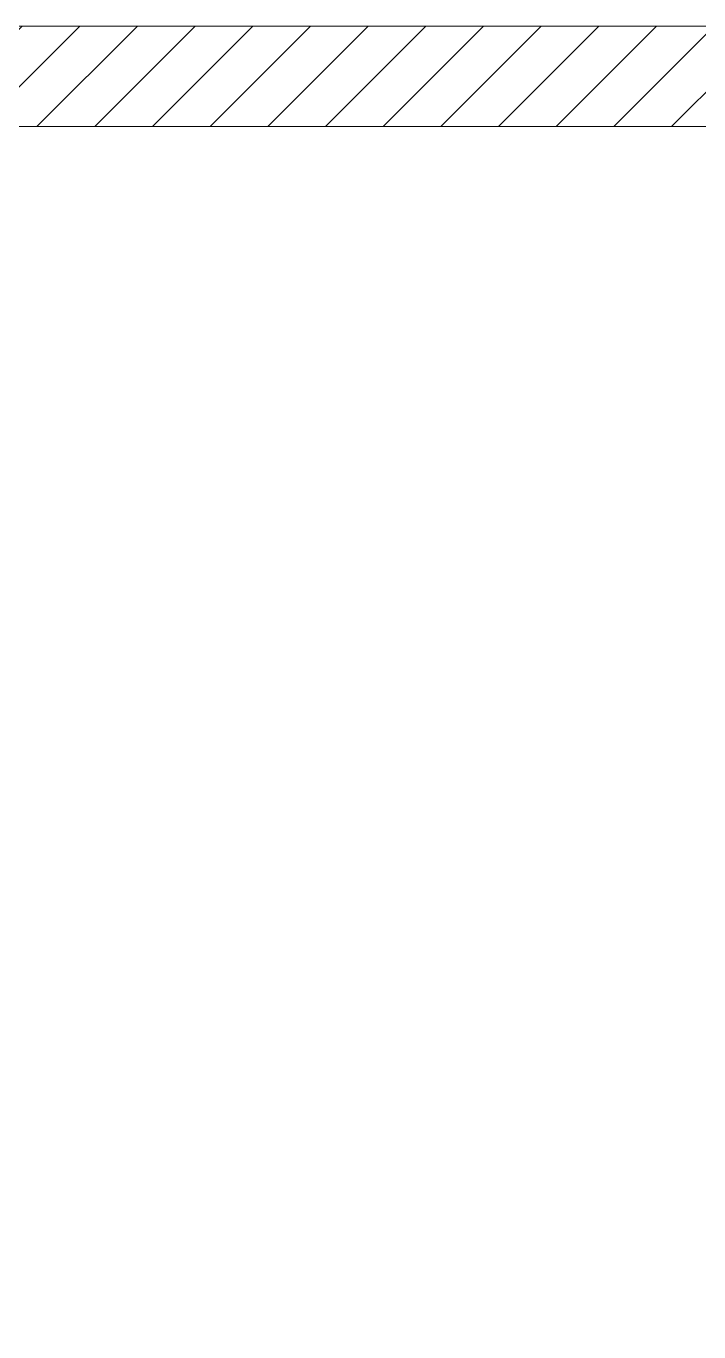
# Model space of a CAD drawing. Header units: millimetres. Extents: x -162958 to 167200, y -450 to 146301.
# Drawn here: x 136060 to 137400, y 132550 to 135150 of the extents above; entities that cross this region are included whole.
import ezdxf

# ---------------------------------------------------------------- set-up
doc = ezdxf.new("R2010")
doc.units = ezdxf.units.MM
doc.layers.add('Xr_MB nha xuong CM2$0$A-Solid-Wall H', color=9, linetype='Continuous', lineweight=18)
doc.layers.add('Xr_MB nha xuong CM2$0$A-Solid-WallC', color=2, linetype='Continuous', lineweight=5)

msp = doc.modelspace()

# ---------------------------------------------------------------- hatches: boundary and pattern name
at = {"layer": 'Xr_MB nha xuong CM2$0$A-Solid-Wall H'}
h = msp.add_hatch(dxfattribs=at)
h.set_pattern_fill('ANSI31', color=256, scale=650)
h.set_pattern_definition([(45, (-966987.7800000001, -1671222.35), (-57.45242597140698, 57.45242597140698), [])])
h.paths.add_polyline_path([(135349.9999995299, 134950.0153564438), (138449.786279144, 134950.0153565158), (138449.786279144, 127300.0156035323), (142449.7862800586, 127300.0156034326), (142449.7862800586, 127500.0156034327), (138649.786279144, 127500.0156035323), (138649.786279144, 135150.0153565158), (135349.9999995299, 135150.0153564438)])
h.paths.add_polyline_path([(133749.9999995299, 134950.0153564438), (133549.9999996193, 134950.0153564438), (133549.9999996193, 135150.0153565158), (133749.9999995299, 135150.0153565158)])

# ---------------------------------------------------------------- linework, layer by layer
at = {"layer": 'Xr_MB nha xuong CM2$0$A-Solid-WallC'}
msp.add_lwpolyline([(135349.9999995299, 134950.0153564438), (138449.786279144, 134950.0153565158), (138449.786279144, 127300.0156035323), (142449.7862800586, 127300.0156034326), (142449.7862800586, 127500.0156034327), (138649.786279144, 127500.0156035323), (138649.786279144, 135150.0153565158), (135349.9999995299, 135150.0153564438)], close=True, dxfattribs=at)

doc.saveas('drawing.dxf')
